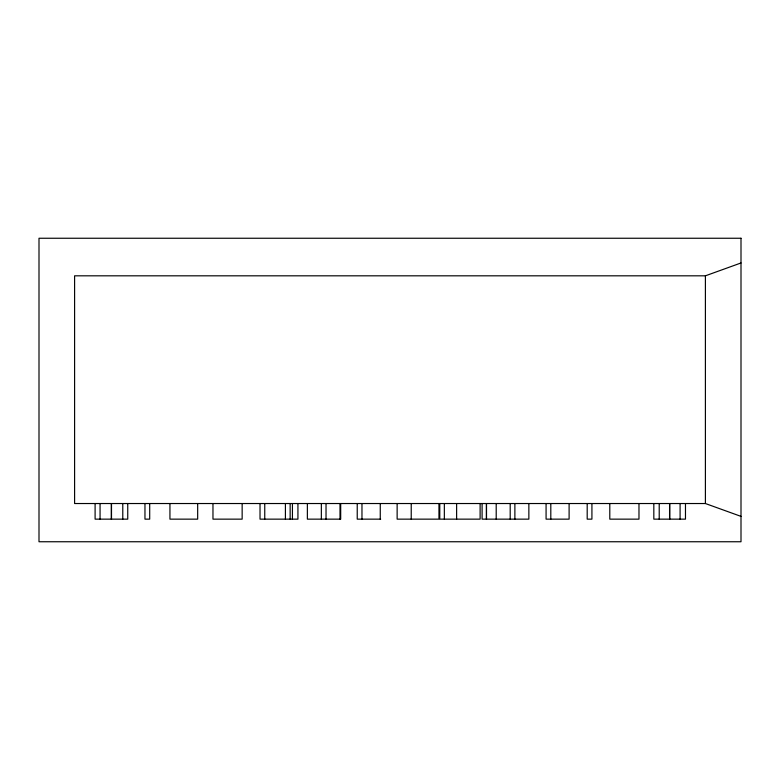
<?xml version="1.0" encoding="UTF-8"?>
<svg xmlns="http://www.w3.org/2000/svg" width="780" height="780" viewBox="0 0 780 780"><rect width="100%" height="100%" fill="white"/><g stroke="black" fill="none" stroke-linecap="round" stroke-linejoin="round"><path stroke-width="1.17" d="M741 516.38L705.403 503.529L74.597 503.529L74.597 275.818L705.403 275.818L741 262.967M380.679 519.149L357.23 519.149L357.23 503.529M705.403 275.818L705.403 503.529M685.474 503.529L685.474 519.149L653.825 519.149L653.825 503.529M680.092 503.529L680.092 519.149M669.727 503.529L669.727 519.149M669.572 503.529L669.572 519.149M659.217 503.529L659.217 519.149M638.976 503.529L638.976 519.149L609.794 519.149L609.794 503.529M591.923 503.529L591.923 519.149L587.194 519.149L587.194 503.529M569.108 503.529L569.108 519.149L546.078 519.149L546.078 503.529M550.807 503.529L550.807 519.149M528.859 503.529L528.859 519.149L482.098 519.149L482.098 503.529M514.878 503.529L514.878 519.149M510.198 503.529L510.198 519.149M496.207 503.529L496.207 519.149M486.515 503.529L486.515 519.149M486.408 503.529L486.408 519.149M480.119 503.529L480.119 519.149L439.774 519.149L439.774 503.529M456.622 503.529L456.622 519.149M444.346 503.529L444.346 519.149M438.955 503.529L438.955 519.149L397.137 519.149L397.137 503.529M411.226 503.529L411.226 519.149M380.26 503.529L380.26 519.149M361.969 503.529L361.969 519.149M340.694 503.529L340.694 519.149L307.369 519.149L307.369 503.529M340.012 503.529L340.012 519.149M326.03 503.529L326.03 519.149M321.35 503.529L321.35 519.149M297.931 503.529L297.931 519.149L260.023 519.149L260.023 503.529M292.432 503.529L292.432 519.149M290.15 503.529L290.15 519.149M285.412 503.529L285.412 519.149M264.752 503.529L264.752 519.149M242.151 503.529L242.151 519.149L212.969 519.149L212.969 503.529M197.672 503.529L197.672 519.149L169.942 519.149L169.942 503.529M149.701 503.529L149.701 519.149L144.963 519.149L144.963 503.529M127.745 503.529L127.745 519.149L95.102 519.149L95.102 503.529M122.782 503.529L122.782 519.149M111.501 503.529L111.501 519.149M111.345 503.529L111.345 519.149M100.064 503.529L100.064 519.149M741 238.251L39 238.251L39 541.749L741 541.749L741 238.251"/></g></svg>
